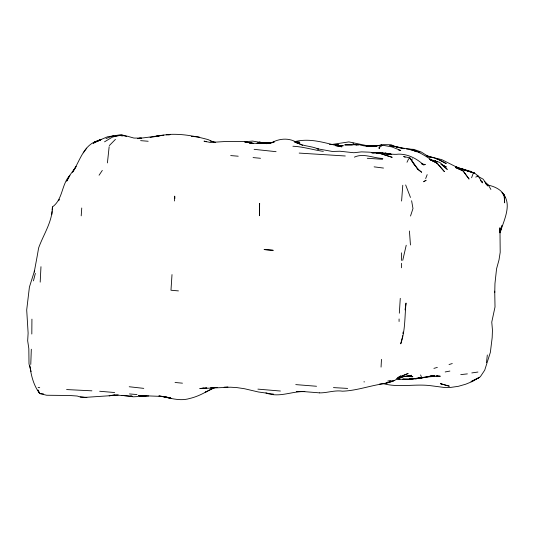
<?xml version="1.0" encoding="UTF-8"?>
<svg xmlns="http://www.w3.org/2000/svg" width="534" height="534" viewBox="0 0 534 534"><rect width="100%" height="100%" fill="white"/><g stroke="black" fill="none" stroke-linecap="round" stroke-linejoin="round"><path stroke-width="0.8" d="M399.078 321.508L399.085 318.985M31.927 319.138L31.813 334.03M40.19 282.139L40.971 266.7M30.772 364.482L31.319 349.236M401.394 260.418L401.621 252.836M401.588 201.038L402.776 185.271M499.717 232.21L499.951 227.731L500.198 252.308L499.003 259.911L496.56 268.802L494.958 283.574L494.758 292.659M174.505 200.991L174.705 196.132L174.865 198.488M400.273 298.332L399.325 313.198M381.056 367.098L381.483 359.349M81.201 215.843L81.749 208M172.008 274.596L170.973 290.242L178.436 290.897M480.4 180.445L482.469 182.788L482.562 181.573M51.811 214.595L52.058 211.537M52.178 210.009L52.425 206.952C63.092 199.242 61.303 184.651 69.867 175.332L66.777 180.986M107.421 162.917L109.15 146.716M486.487 362.599L487.322 354.976M52.425 206.952C52.299 222.024 43.434 234.459 38.575 248.076C37.28 256.106 35.691 264.063 34.256 272.053L34.53 270.851L29.41 287.085L26.7 309.954L28.122 333.103L27.668 340.759L28.823 348.522L29.003 363.901L31.119 371.611M405.072 309.9L405.386 307.617M405.6 306.095L406.027 303.045C404.652 316.669 405.386 330.72 400.74 343.823L402.215 337.888M402.369 337.094L402.576 335.686M402.89 333.57L403.13 332.048M406.214 245.253L402.729 260.378M33.435 280.877L35.357 273.355M500.011 232.864L501.847 225.702L500.104 232.497M410.519 216.036L412.976 208.52L411.614 200.744M471.589 177.762L473.111 173.603M500.178 232.53C503.862 220.068 513.061 203.514 501.867 192.527M425.665 178.543L427.18 174.625M379.387 146.65L378.926 147.838L379.18 148.699L380.195 146.543L381.563 146.056M58.7 200.784L59.387 199.295M407.001 162.263L408.477 159.165L409.885 157.877L418.382 169.785L421.68 172.282L417.094 168.39L417.955 169.318M66.737 181.053L70.034 174.992L76.115 166.508L72.677 172.035M99.17 140.475C83.905 143.526 80.04 160.847 72.611 172.182M99.07 175.219L102.314 170.413M86.702 148.132L83.297 152.857M109.316 145.582L115.444 139.361M397.623 378.105L400.607 375.849C395.387 381.79 387.103 383.258 379.587 384.053M397.029 378.553L399.799 376.911L408.023 373.526L399.799 376.911M412.535 158.918L411.153 159.793L409.885 157.877L403.637 156.542L405.139 157.196M104.517 141.837L112.367 137.138L118.742 135.376L126.371 135.943L133.934 138.059L141.577 138.126L137.999 138.486C148.272 137.412 158.458 135.676 168.737 134.441C182.067 133.68 195.371 136.13 208.12 139.614L214.154 142.284M206.558 391.602L205.183 392.296L214.374 387.631L206.558 391.602C201.211 394.606 195.618 397.122 189.617 398.504C179.284 401.615 169.265 397.636 159.165 395.988M214.461 387.444L212.999 388.231L214.995 387.37M100.766 139.848L93.203 143.252L99.571 139.841L101.019 139.367L97.722 140.936L107.427 136.811L121.472 134.601L126.525 136.464M475.761 177.088L478.217 176.033L482.469 182.788M137.899 138.707L139.287 138.132L140.809 138.279M106.006 138.58L113.882 135.502M100.759 139.788L94.605 142.011L97.702 141.109M157.356 136.337L159.686 135.569M213.907 387.457L211.658 388.191L215.356 387.484M385.127 383.439L394.252 380.495L386.496 382.985M449.027 364.542L452.271 363.541M354.382 157.136C363.647 152.831 373.346 158.264 382.858 158.444M433.902 368.38L437.346 367.399M266.513 143.719L273.942 142.218M272.814 142.465L271.446 142.818C278.821 138.72 287.739 137.652 295.402 141.704C302.251 146.583 310.968 145.642 318.438 149.106L317.109 148.719L332.295 151.456L339.951 151.235L353.842 152.737L361.531 151.876L369.168 152.157L379.474 153.251L392.196 157.316L387.137 155.741M398.851 376.924L401.167 376.336M150.067 137.458L163.751 135.115M418.182 378.272L434.956 375.342C424.417 377.525 413.69 379.968 402.843 379.093L410.492 379.247L401.488 379.32L397.416 378.86M268.582 143.432L270.131 143.105M271.673 142.778L273.214 142.451M419.544 377.979L415.586 378.813L428.588 376.87L437.62 376.156M167.189 134.762L168.737 134.441L166.354 134.902M387.731 381.069L391.262 380.355M378.913 145.548L383.419 144.654L391.062 144.747L395.42 146.63M445.176 371.958L449.875 371.063M400.086 377.191L411.56 375.282L397.87 377.712M273.521 394.125L258.309 391.969L244.492 388.732L236.889 387.597L230.601 387.21L199.943 388.572L203.608 388.011M156.976 136.13L156.055 136.297L162.136 135.269M274.176 142.051L266.473 143.432L249.825 143.239L252.522 143.332L243.597 141.497L226.95 141.41L210.256 142.465L204.008 141.123L206.344 141.817M332.275 144.414L348.882 141.904L371.35 146.563M378.94 145.562L382.05 145.021L368.14 146.576M399.332 377.338L404.432 376.47L400.593 377.024M114.57 394.88L109.176 395.774L84.806 397.396L80.22 396.962L77.216 396.028L69.587 395.494L46.645 395.247L39.71 393.571C33.742 385.661 30.992 375.542 29.971 365.817M257.034 143.399L262.421 142.531L270.044 143.286M471.809 372.932L477.943 372.038M258.376 143.432L260.685 143.092M262.227 142.865L263.769 142.638L269.463 143.399M383.766 383.706C369.922 385.655 356.625 390.674 342.501 391.188C334.725 389.967 327.269 392.977 319.519 392.891M409.144 379.253L424.523 377.344L409.144 379.253L410.492 379.247M168.537 134.842L170.072 134.635L167.703 134.815M227.958 386.883L224.12 387.21M215.309 387.43L210.583 387.938L217.171 387.41M460.755 374.614L467.37 373.887M294.361 141.744C310.788 137.458 326.047 143.419 341.934 146.823L335.853 145.842M374.094 146.603L376.557 146.356M118.214 394.913L109.176 395.774L115.511 395.026L132.112 396.181L130.59 395.994M199.943 388.572L206.852 387.958L201.298 388.445M142.071 395.954L139.768 396.161L146.076 395.974M148.592 395.994L133.433 396.795L122.019 395.414M244.365 141.777L252.575 141.076L263.215 142.872M366.564 146.076L373.48 145.495L377.278 146.049M339.484 146.042L343.329 145.729L335.966 145.622M411.52 149.567L413.823 149.38L421.359 152.07L428.869 156.842L426.159 155.481L437.72 159.005L446.244 163.598L439.035 159.793L436.765 159.212M369.808 146.029L374.467 146.042M260.011 143.372L266.913 142.992L270.171 143.406M368.046 146.343L375.188 145.962L367.813 146.503M260.505 143.112L257.441 143.245L263.769 142.638L268.328 143.379M376.116 152.984C383.726 152.183 391.142 155.154 398.785 154.126C408.523 154.146 416.987 158.752 423.969 165.206M336.894 144.507L338.429 144.467L329.431 144.354M299.527 391.549L296.577 391.629L304.226 391.642L319.479 392.857M257.481 143.152L258.83 143.132M433.027 376.203L429.963 376.23L434.876 376.203M411.46 149.393L413.823 149.38L406.474 148.973M380.842 152.811L371.838 152.871L374.127 152.984M436.512 376.19L440.316 376.236L436.532 375.662M304.814 391.562C291.758 391.108 278.888 398.144 265.919 392.897M352.36 144.948L344.71 144.901L359.295 144.694C367.259 147.437 375.322 145.682 383.339 145.348L391.883 146.917L400.734 150.461L398.457 149.954M423.055 164.479L425.351 164.499L421.286 163.865M365.57 145.802L373.633 146.029M363.888 381.857L364.528 381.87M295.235 142.111L299.821 142.231L294.114 141.697M43.461 393.865L39.71 393.571L37.967 389.987L39.329 392.911M347.641 388.418L333.463 387.604M396.889 378.846L400.153 378.986L397.102 378.713M66.59 389.56L91.915 390.828M86.862 397.423L80.22 396.962M376.417 153.098L379.474 153.251L387.023 155.701M299.173 153.084L345.284 155.988M367.272 158.291L382.604 159.292M143.019 395.801L138.44 395.534L161.361 396.408L170.299 397.817L163.464 396.562M381.396 152.964L375.896 152.617L378.94 153.024M352.874 143.192L353.702 143.252M199.229 136.984L191.606 136.444L192.948 136.55M280.41 391.028L257.909 389.132M385.788 153.812L391.128 154.213L384.88 153.004L391.696 154.6M276.071 151.676L254.124 149.333M140.636 140.642L148.158 141.256M99.671 391.255L114.65 392.537M129.475 393.938L137.004 394.553M230.701 155.581L238.211 156.208M175.039 382.477L182.454 383.172M253.076 157.583L260.485 158.284M316.529 386.262L295.763 384.607M143.773 388.372L129.221 386.749M292.906 146.243C303.279 146.716 313.104 149.894 323.297 151.362M383.499 168.063L374.12 166.855M158.905 395.914L161.949 396.321M112.467 136.644L120.083 135.509L122.339 135.97M358.434 145.021L353.735 144.34L356.765 145.054M410.165 149.68L420.004 152.257L411.841 149.807C419.35 151.816 425.845 156.235 432.266 160.467L430.945 159.713L439.836 162.416L447.298 169.418L441.104 164.212L446.331 167.008L441.064 164.278M38.121 387.45L39.723 387.697M253.276 143.339L244.926 141.964L252.522 143.332M264.156 142.878L259.35 142.077L262.408 142.805M210.176 141.109L215.476 142.284M383.379 383.666C398.951 387.817 414.818 383.686 430.591 385.681L444.335 387.477L450.636 387.424L458.332 386.322L465.688 384.213L472.49 381.456L480.34 376.737L484.718 370.162L490.366 352.333L492.174 337.642L492.455 330.005L491.761 322.102L495.018 306.957L494.724 291.163M162.71 396.422L171.621 398.477L164.045 396.682M394.212 146.663L389.686 145.502L397.283 146.797L404.138 148.719L395.928 146.937L411.12 149.44L416.493 151.816M426.746 156.008L441.745 159.633L458.312 167.95L464.573 170.119M296.911 143.052L298.419 143.472L294.728 142.084M466.923 170.927L474.479 173.036L478.217 176.033M468.258 171.207L474.479 173.036L458.312 167.95L456.049 166.815L469.586 171.661L462.057 168.831L470.948 171.427L473.865 173.343M488.363 185.185C495.045 186.553 502.928 190.298 504.957 197.293L503.182 193.835L504.189 195.13L504.65 202.847L504.109 194.763L502.808 193.875M428.281 156.582L430.544 157.31M426.9 155.935L430.591 157.25M477.456 176.06L483.136 179.17L487.856 185.959L485.566 183.536M429.957 159.659L433.588 161.135M295.789 141.89L302.598 145.415M437.099 163.244L429.61 159.352L437.286 163.411L444.401 171.608L437.099 163.244L437.479 163.598M477.089 175.693L478.377 176.627M484.605 181.727L488.223 184.764L490.886 189.47M413.783 164.051L418.382 169.785M414.865 165.346L411.153 159.793L413.343 163.337M420.578 374.935L421.393 376.83M410.479 197.453L405.66 184.964M410.459 244.986L409.424 231.008M401.414 263.302L401.448 267.774M259.637 203.387L259.397 215.683L259.637 203.387M426.019 180.265L423.749 181.727L426.019 180.265M479.345 377.471L471.135 381.57L479.345 377.471M405.213 376.397L403.864 376.477L412.849 376.724L405.213 376.397M273.114 250.299L264.197 249.565L273.114 250.299M389.767 154.58L382.177 153.018L389.767 154.58M441.778 384.033L440.376 383.679L449.341 386.195L441.778 384.033M458.96 168.237L456.717 167.516L458.96 168.237M462.878 170.76L455.369 167.456L463.218 170.973L469.086 179.064L462.878 170.76M436.999 161.922L434.95 160.781L436.986 161.949"/></g></svg>
